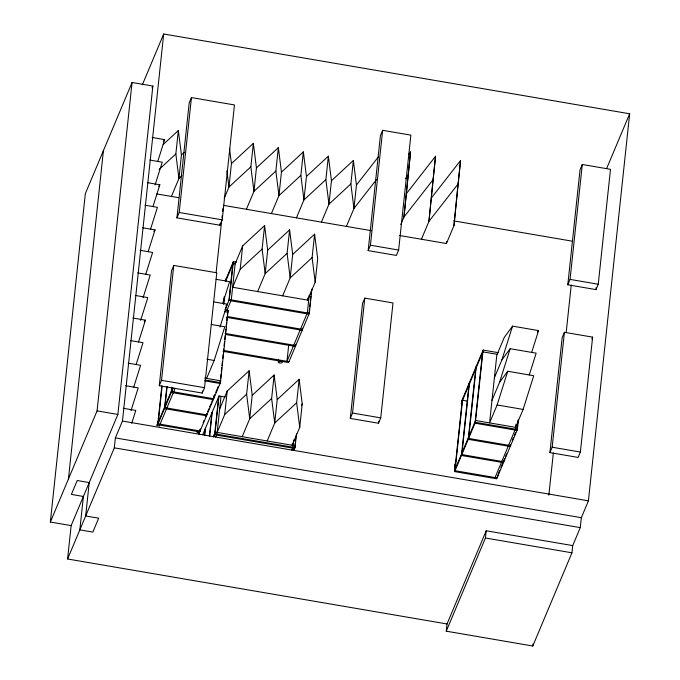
<?xml version="1.0" encoding="UTF-8"?>
<svg xmlns="http://www.w3.org/2000/svg" width="680" height="680" viewBox="0 0 680 680"><rect width="100%" height="100%" fill="white"/><g stroke="black" fill="none" stroke-linecap="round" stroke-linejoin="round"><path stroke-width="1.02" d="M159.112 425.484L159.171 426.164L159.664 424.787M408.603 154.47L410.541 151.988L403.962 217.039L400.784 224.587M406.462 193.57L435.54 156.272L433.041 179.741L403.962 217.039L410.541 151.988M433.041 179.741L428.961 221.323L421.421 239.25M431.46 197.855L460.547 160.548L458.048 184.017L428.961 221.323L435.54 156.272M399.551 235.501L446.429 243.533L453.968 225.599L458.048 184.017M460.547 160.548L453.968 225.599M71.145 525.597L50.345 522.036L85.331 193.656L132.056 82.492L152.864 86.054L117.869 414.443L71.145 525.597L67.592 558.994L447.032 623.968L486.208 530.783L572.721 545.598L580.269 527.62L581.332 517.692L588.413 500.837L629.654 113.781L163.693 34L142.341 84.813M68.434 479.009L103.419 150.62M50.345 522.036L97.07 410.881L132.056 82.492M67.592 558.994L114.317 447.839L115.37 437.912L122.459 421.056L163.693 34M171.394 196.444L178.933 178.508L175.848 153.96L178.347 130.492L163.234 144.466M178.347 130.492L181.432 155.04L178.933 178.508L181.951 175.712M176.944 217.863L189.184 102.952L191.445 97.572L234.455 104.941L222.207 219.844L219.946 225.225L176.944 217.863L179.206 212.483L191.445 97.572M159.264 385.704L171.505 270.801L173.766 265.421L216.775 272.782L204.527 387.694L202.266 393.074L159.264 385.704L161.525 380.332L173.766 265.421M225.072 309.85L228.14 310.369L220.448 382.602L199.725 431.902L157.718 424.711L161.84 385.985M162.112 386.129L158.091 423.819L200.099 431.01L200.319 428.918M166.838 386.597L164.5 408.578L206.507 415.769L206.728 413.678M167.11 386.741L164.874 407.677L206.881 414.876M171.836 387.209L171.283 392.445L213.291 399.636M172.108 387.353L171.657 391.544L213.665 398.735L213.996 395.599M219.946 225.225L220.175 223.117M202.266 393.074L202.495 390.966M198.917 434.18L199.257 431.01M216.13 272.654L221.748 219.861M221.977 217.753L222.199 215.645M222.649 211.42L222.989 208.25M199.725 431.902L199.945 429.811M229.508 148.257L231.438 163.608L228.939 187.077L224.179 198.398M204.408 435.446L205.079 429.131M204.671 435.6L205.462 428.23M209.397 436.16L211.862 412.99M223.482 303.951L224.264 296.582M225.947 280.78L226.176 278.681M209.661 436.313L212.237 412.097M223.746 304.113L224.536 296.735M226.219 280.942L226.55 277.78M218.645 396.856L214.608 434.767L294.635 448.469L295.197 443.207M220.405 380.358L220.074 383.495L204.706 380.868M220.626 378.267L221.076 374.076M221.298 371.986L221.739 367.795M221.969 365.704L222.411 361.513M222.751 358.377L223.193 354.186M223.414 352.096L223.754 348.95M224.085 345.814L224.527 341.624M224.757 339.532L225.199 335.342M225.42 333.251L225.871 329.06M226.091 326.969L226.542 322.787M226.763 320.688L227.205 316.506M227.434 314.406L227.766 311.27M232.959 262.539L228.922 300.45L308.95 314.16M213.767 436.772L214.982 433.874L219.019 395.964L225.258 397.026M225.225 309.238L229.296 299.557L233.333 261.647L236.453 262.183M221.025 396.304L216.988 434.214L215.764 437.121M235.331 261.987L231.293 299.897L226.823 310.548M246.406 209.279L253.938 191.352L250.861 166.804L253.359 143.335L231.438 163.608M217.175 432.412L224.714 414.477L227.213 391.008L249.135 370.745L252.221 395.293L249.713 418.761L242.182 436.688M282.65 295.825L290.181 277.899L292.689 254.43L314.611 234.158L317.688 258.706L315.188 282.175L307.649 300.109L232.645 287.266L240.176 269.331L242.675 245.862L264.605 225.599L267.682 250.147L265.183 273.615L257.644 291.541M256.436 167.883L253.938 191.352L275.859 171.079L278.366 147.611L256.436 167.883L253.359 143.335M252.221 395.293L274.142 375.02L271.635 398.488L249.713 418.761L246.636 394.213L249.135 370.745M267.682 250.147L289.603 229.874L287.104 253.343L265.183 273.615L262.098 249.067L264.605 225.599M278.366 147.611L281.444 172.168L278.945 195.636L271.405 213.562M296.412 217.847L303.943 199.92L300.866 175.363L303.365 151.895L281.444 172.168M274.142 375.02L277.219 399.576L274.72 423.045L267.18 440.971M306.45 176.443L303.943 199.92L325.865 179.647L328.372 156.179L306.45 176.443L303.365 151.895M288.66 345.525L286.977 361.326L307.326 312.919L309.23 295.018M295.604 344.318L295.383 346.426L225.743 334.5M302.387 328.185L302.166 330.293L226.296 317.305M292.4 443.207L292.188 445.256L299.727 427.32L302.226 403.852L299.14 379.304L277.219 399.576M299.727 427.32L296.642 402.773L299.14 379.304M307.649 300.109L307.87 298.061M315.188 282.175L312.103 257.626L314.611 234.158M293.794 439.858L293.012 447.227L291.788 450.135M295.418 441.099L295.868 436.883M309.06 313.106L309.51 308.89M309.731 306.782L310.182 302.575M310.403 300.466L310.853 296.25M311.075 294.151L311.525 289.935M293.794 450.475L295.01 447.576L296.471 433.882M223.117 351.356L288.6 362.567L309.324 313.259L311.907 289.034M328.372 156.179L331.449 180.727L328.95 204.195L321.411 222.122M346.418 226.406L353.949 208.48L350.872 183.923L353.37 160.454L331.449 180.727M353.37 160.454L356.456 185.011L353.949 208.48L376.575 179.469M350.285 418.412L362.534 303.51L364.786 298.129L392.998 302.957L380.749 417.868L378.488 423.24L350.285 418.412L352.546 413.032L364.786 298.129M368.169 250.605L380.409 135.694L382.67 130.314L410.873 135.142L398.633 250.053L396.372 255.433L368.169 250.605L370.43 245.225L382.67 130.314M378.488 423.24L378.717 421.132M446.429 243.533L446.649 241.494M518.398 420.07L517.395 429.497L496.672 478.796L454.665 471.606L462.366 399.373L483.089 350.072L498.457 352.707M462.74 398.48L455.048 470.704L497.046 477.904L499.681 470.288M469.149 383.24L461.448 455.473L503.455 462.663L503.676 460.564M469.523 382.347L461.831 454.571L503.829 461.762M572.721 545.598L571.948 552.814L532.78 646L446.267 631.185L447.032 623.968M475.932 367.106L468.231 439.331L510.238 446.522L510.459 444.431M476.306 366.205L468.613 438.438L510.612 445.629M482.715 350.965L475.014 423.198L517.021 430.389M454.665 471.606L475.396 422.297L483.089 350.072M446.267 631.185L485.435 537.999L486.208 530.783M515.916 424.269L515.398 429.148L494.675 478.456M517.131 429.344L517.582 425.153M517.803 423.062L518.135 419.925M549.908 452.591L562.156 337.688L564.417 332.308L592.62 337.135L580.38 452.047L578.119 457.427L549.908 452.591L552.168 447.219L564.417 332.308M567.792 284.784L580.031 169.873L582.292 164.492L610.495 169.328L598.255 284.231L595.994 289.612L567.792 284.784L570.053 279.403L582.292 164.492M532.78 646L533.001 643.935M548.845 495.185L553.35 452.94M566.168 332.596L571.234 285.082M595.994 289.612L596.215 287.504M199.223 431.392L199.18 433.015L199.911 430.091M197.302 430.525L197.183 432.667L197.668 431.298M157.769 161.432L164.645 139.63L152.167 137.496M155.057 184.994L162.239 162.197L149.761 160.064M152.966 206.567L159.834 184.764L147.356 182.631M150.56 229.134L157.437 207.332L144.951 205.198M148.155 251.702L155.031 229.9L142.545 227.757M145.749 274.269L152.626 252.467L140.139 250.325M143.03 297.823L150.22 275.034L137.734 272.892M140.632 320.39L147.815 297.594L135.337 295.46M138.542 341.964L145.409 320.161L132.931 318.027M136.136 364.531L143.004 342.728L130.526 340.595M133.731 387.099L140.599 365.296L128.12 363.162M131.01 410.652L138.202 387.863L125.715 385.721M131.733 423.308L135.796 410.431L123.309 408.289M222.734 303.442L229.602 281.639L216.087 279.327M220.014 327.003L227.205 304.207L213.681 301.894M206.635 378.394L214.174 360.468L224.8 326.774L211.276 324.462M494.394 377.757L501.933 359.83L512.558 326.137L538.56 330.591L531.683 352.393M491.988 400.325L499.528 382.398L510.153 348.704L536.154 353.158L529.278 374.96M512.558 326.137L504.339 337.263L496.8 355.198L489.583 422.892L497.123 404.966L507.748 371.272L533.749 375.725L523.124 409.42L515.593 427.346M152.04 88.009L152.864 86.054M158.287 422.008L172.533 388.127M157.718 424.711L173.162 387.974M159.715 425.051L175.159 388.322M225.199 281.01L233.333 261.647M225.828 280.849L233.138 263.449L235.221 263.806M235.144 263.798L242.675 245.862M227.332 312.307L228.14 310.369M203.142 422.425L203.957 420.486M205.581 416.619L206.805 413.712M207.612 411.774L208.837 408.875M209.653 406.938L210.868 404.03M211.684 402.092L212.908 399.194M213.724 397.256L214.94 394.349M215.756 392.411L218.195 386.605M219.419 383.699L220.643 380.791L204.561 378.046M202.742 434.69L219.019 395.964M219.674 408.944L227.213 391.008M213.146 436.9L215.178 432.063L295.205 445.765L293.582 449.633M301.427 405.739L302.226 403.852M455.235 468.902L475.583 420.495L517.59 427.686L516.366 430.593M606.654 168.504L629.654 113.781M500.905 467.381L502.529 463.505M503.344 461.575L504.568 458.668M505.385 456.731L506.6 453.823M512.303 440.274L513.519 437.367M514.335 435.429L515.559 432.531M591.863 338.929L592.62 337.135M163.472 141.219L164.645 139.63M158.661 186.354L159.834 184.764M153.858 231.489L155.031 229.9M144.237 321.75L145.409 320.161M226.024 305.796L227.205 304.207M501.933 359.83L510.153 348.704M499.528 382.398L507.748 371.272M537.387 332.18L538.56 330.591M356.456 185.011L378.428 156.825M405.45 178.772L408.034 175.457M159.222 169.337L175.848 153.96M181.432 155.04L184.458 152.244M250.861 166.804L228.939 187.077L226.882 170.706M300.866 175.363L278.945 195.636L275.859 171.079M240.176 269.331L262.098 249.067M350.872 183.923L328.95 204.195L325.865 179.647M312.103 257.626L290.181 277.899L287.104 253.343M224.714 414.477L246.636 394.213M296.642 402.773L274.72 423.045L271.635 398.488M453.594 220.864L572.713 241.255M156.808 193.944L178.687 197.684M223.482 205.36L371.416 230.69M179.206 212.483L222.207 219.844M370.43 245.225L398.633 250.053M570.053 279.403L598.255 284.231M229.296 299.557L309.324 313.259M497.241 354.331L482.894 351.875L462.544 400.282L467.67 401.166M224.876 311.652L227.953 312.179M227.706 316.582L302.541 329.392M225.08 333.429L295.757 345.534M223.499 350.455L288.975 361.666M497.123 404.966L523.124 409.42M206.89 359.227L214.174 360.468M475.396 422.297L517.395 429.497M205.079 379.967L220.448 382.602M161.525 380.332L204.527 387.694M352.546 413.032L380.749 417.868M552.168 447.219L580.38 452.047M97.07 410.881L117.869 414.443M214.982 433.874L295.01 447.576M122.459 421.056L588.413 500.837M115.37 437.912L581.332 517.692M114.317 447.839L580.269 527.62M485.435 537.999L571.948 552.814M289.603 229.874L292.689 254.43M278.469 360.442A2.057 0.944 6.1 0 1 278.392 359.941M157.114 425.136L157.173 425.825L157.887 421.778L157.114 425.136M454.639 466.616L454.699 467.296L455.413 463.258L454.639 466.616M461.371 403.427L461.431 404.107L462.145 400.07L461.371 403.427M83.394 496.468L79.832 529.865L92.837 532.091L98.677 518.194L85.672 515.967L89.233 482.57L77.231 480.513L71.391 494.411L83.394 496.468M278.876 362.703A2.057 0.944 6.1 0 0 282.217 362.44A2.057 0.944 6.1 0 0 279.531 361.139A2.057 0.944 6.1 0 0 278.876 362.703"/></g></svg>
